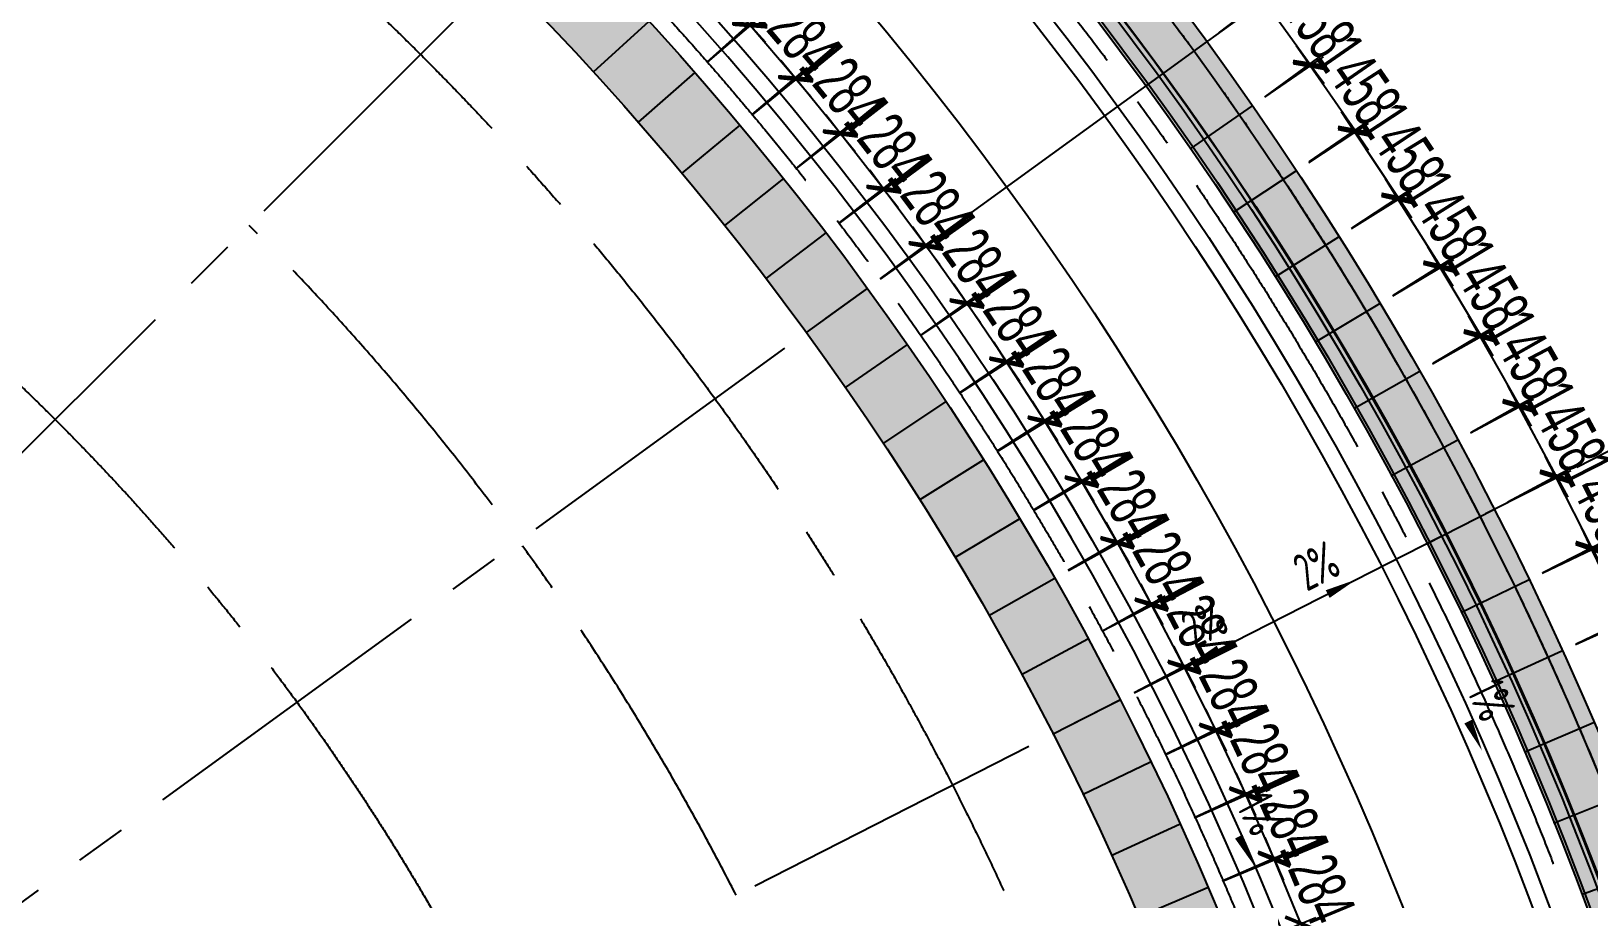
# Model space of a CAD drawing. Extents: x 104132 to 3338343, y -1228862 to 1409848.
# Drawn here: x 1791725 to 1820670, y 112763 to 128898 of the extents above; entities that cross this region are included whole.
import ezdxf

# ---------------------------------------------------------------- set-up
doc = ezdxf.new("R2010")
doc.units = 0
doc.linetypes.add('CENTER', pattern=[50.8, 31.75, -6.35, 6.35, -6.35])
doc.linetypes.add('CENTER2', pattern=[28.575, 19.05, -3.175, 3.175, -3.175])
doc.layers.get('0').update_dxf_attribs({"color": 8})
doc.layers.get('Defpoints').update_dxf_attribs({"color": 8})
for name, color, linetype in [('#幕墙线-平面', 8, 'Continuous'), ('#标注', 8, 'Continuous'), ('#轴线', 8, 'CENTER2'), ('A-ROOF-DRAN', 8, 'Continuous'), ('dim', 8, 'Continuous'), ('DIM_SYMB', 8, 'Continuous'), ('DOTE', 8, 'CENTER'), ('IEL-FINE', 8, 'Continuous'), ('分水线', 8, 'Continuous'), ('女儿墙', 8, 'Continuous'), ('落水口', 8, 'Continuous')]:
    doc.layers.add(name, color=color, linetype=linetype)
doc.styles.add('JHZX', font='jrs.shx', dxfattribs={"width": 0.6, "bigfont": 'jhz.shx'})
doc.styles.add('XD2008', font='xd-hzs.shx', dxfattribs={"width": 0.7, "bigfont": 'xd-hztxt.shx'})
doc.dimstyles.new('JZBZ-300', dxfattribs={"dimscale": 300, "dimtxt": 3, "dimasz": 1.5, "dimexe": 1, "dimexo": 1, "dimgap": 0.5, "dimtad": 1, "dimdec": 0, "dimdsep": 46, "dimtxsty": 'JHZX', "dimblk1": 'ARCHTICK', "dimblk2": 'ARCHTICK', "dimsah": 1, "dimcen": 0, "dimclrd": 1, "dimclre": 1, "dimclrt": 2, "dimadec": 3, "dimazin": 2, "dimtfac": 1, "dimtdec": 0, "dimtix": 1, "dimtmove": 0, "dimatfit": 3, "dimfxl": 1, "dimtolj": 1, "dimlwd": -1, "dimlwe": -1, "dimarcsym": 1})

# ---------------------------------------------------------------- blocks, each defined once
blk = doc.blocks.new('_ARCHTICK')
at = {"color": 0, "linetype": 'ByBlock', "const_width": 0.15}
blk.add_lwpolyline([(-0.5, -0.5), (0.5, 0.5)], dxfattribs=at)
blk = doc.blocks.new('*D18')
at = {"layer": '#标注', "color": 1, "ltscale": 300, "transparency": 16777216}
for p, q in [((626481, -107376), (630526, -104438)), ((632056, -116475), (636511, -114205))]:
    blk.add_line(p, q, dxfattribs=at)
blk.add_arc((571468, -147346), 72700, 27, 36, dxfattribs=at)
at = {"layer": 'Defpoints', "color": 0, "ltscale": 300, "transparency": 16777216}
for p in [(626238, -107553), (634428, -110996), (631789, -116611), (571468, -147346)]:
    blk.add_point(p, dxfattribs=at)
at = {"layer": '#标注', "color": 1, "ltscale": 300, "transparency": 16777216, "xscale": 450, "yscale": 450, "zscale": 450}
for p, rotation in [((630283, -104614), 126.000000000001), ((636244, -114341), 297.0000000000011)]:
    blk.add_blockref('_ARCHTICK', p, dxfattribs=dict(at, rotation=rotation))
at = {"layer": '#标注', "color": 2, "ltscale": 300, "transparency": 16777216, "insert": (633966, -109047), "char_height": 900, "attachment_point": 5, "rotation": 301.5, "style": 'JHZX'}
blk.add_mtext('\\A1;9°', dxfattribs=at)
blk = doc.blocks.new('A$C49f573b4')
at = {"layer": '女儿墙'}
for radius in [63900, 63650]:
    blk.add_circle((0, 0), radius, dxfattribs=at)
blk = doc.blocks.new('*U481')
at = {"layer": '#幕墙线-平面', "ltscale": 300}
blk.add_line((63600, -63600), (65000, -63600), dxfattribs=at)
blk = doc.blocks.new('*U482')
at = {"layer": '#幕墙线-平面'}
for p, rotation in [((865779, 88285), 36.000000000065), ((866943, 89110), 34.71428571435088), ((868125, 89910), 33.42857142863677), ((869325, 90683), 32.14285714292266), ((870542, 91428), 30.85714285720912), ((871775, 92147), 29.571428571495), ((873024, 92837), 28.28571428578087), ((874289, 93499), 27.00000000006677), ((875567, 94133), 25.71428571435264), ((876860, 94737), 24.42857142863853), ((878166, 95313), 23.14285714292442), ((879485, 95859), 21.85714285721033), ((880815, 96376), 20.57142857149621)]:
    blk.add_blockref('*U481', p, dxfattribs=dict(at, rotation=rotation))
blk = doc.blocks.new('*U483')
at = {"layer": '#幕墙线-平面', "ltscale": 300}
blk.add_line((55800, -55800), (57200, -55800), dxfattribs=at)
blk = doc.blocks.new('*U484')
at = {"layer": '#幕墙线-平面'}
for p, rotation in [((865516, 78018), 42.42857142862248), ((866450, 78852), 41.14285714290865), ((867402, 79666), 39.85714285719452), ((868372, 80457), 38.57142857148041), ((869359, 81227), 37.28571428576632), ((870364, 81974), 36.00000000005218), ((871385, 82699), 34.71428571433778), ((872422, 83400), 33.42857142862367), ((873475, 84078), 32.14285714290958), ((874543, 84733), 30.85714285719544), ((875625, 85363), 29.57142857148076), ((876721, 85968), 28.28571428576667), ((877830, 86549), 27.00000000005311), ((878952, 87105), 25.71428571433957), ((880086, 87636), 24.42857142862572), ((881232, 88141), 23.14285714291163)]:
    blk.add_blockref('*U483', p, dxfattribs=dict(at, rotation=rotation))
blk = doc.blocks.new('*D662')
at = {"layer": 'Defpoints', "color": 0, "ltscale": 300, "transparency": 16777216}
for p in [(955916, 76998), (954863, 76196), (955747, 75036)]:
    blk.add_point(p, dxfattribs=at)
at = {"layer": 'dim', "color": 1, "ltscale": 300, "transparency": 16777216}
for p, q in [((955916, 76998), (955643, 77356)), ((955102, 76378), (956155, 77179)), ((956799, 75837), (955916, 76998)), ((955986, 75218), (957038, 76019)), ((956799, 75837), (957072, 75479))]:
    blk.add_line(p, q, dxfattribs=at)
at = {"layer": 'dim', "color": 1, "ltscale": 300, "transparency": 16777216, "xscale": 450, "yscale": 450, "zscale": 450}
for p, rotation in [((955916, 76998), 307.2857142857821), ((956799, 75837), 127.2857142857821)]:
    blk.add_blockref('_ARCHTICK', p, dxfattribs=dict(at, rotation=rotation))
at = {"layer": 'dim', "color": 2, "ltscale": 300, "transparency": 16777216, "insert": (956835, 76781), "char_height": 900, "attachment_point": 5, "rotation": 307.2857, "style": 'JHZX'}
blk.add_mtext('\\A1;1458', dxfattribs=at)
blk = doc.blocks.new('*D663')
at = {"layer": 'Defpoints', "color": 0, "ltscale": 300, "transparency": 16777216}
for p in [(956804, 75804), (955734, 75026), (956591, 73846)]:
    blk.add_point(p, dxfattribs=at)
at = {"layer": 'dim', "color": 1, "ltscale": 300, "transparency": 16777216}
for p, q in [((956804, 75804), (956539, 76168)), ((955976, 75203), (957047, 75980)), ((957661, 74624), (956804, 75804)), ((956834, 74023), (957904, 74800)), ((957661, 74624), (957926, 74260))]:
    blk.add_line(p, q, dxfattribs=at)
at = {"layer": 'dim', "color": 1, "ltscale": 300, "transparency": 16777216, "xscale": 450, "yscale": 450, "zscale": 450}
for p, rotation in [((956804, 75804), 306.0000000000643), ((957661, 74624), 126.0000000000643)]:
    blk.add_blockref('_ARCHTICK', p, dxfattribs=dict(at, rotation=rotation))
at = {"layer": 'dim', "color": 2, "ltscale": 300, "transparency": 16777216, "insert": (957718, 75567), "char_height": 900, "attachment_point": 5, "rotation": 306, "style": 'JHZX'}
blk.add_mtext('\\A1;1458', dxfattribs=at)
blk = doc.blocks.new('*D664')
at = {"layer": 'Defpoints', "color": 0, "ltscale": 300, "transparency": 16777216}
for p in [(957665, 74590), (956577, 73837), (957408, 72638)]:
    blk.add_point(p, dxfattribs=at)
at = {"layer": 'dim', "color": 1, "ltscale": 300, "transparency": 16777216}
for p, q in [((956824, 74008), (957912, 74761)), ((957665, 74590), (957409, 74960)), ((958495, 73392), (957665, 74590)), ((957655, 72809), (958742, 73562)), ((958495, 73392), (958752, 73022))]:
    blk.add_line(p, q, dxfattribs=at)
at = {"layer": 'dim', "color": 1, "ltscale": 300, "transparency": 16777216, "xscale": 450, "yscale": 450, "zscale": 450}
for p, rotation in [((957665, 74590), 304.7142857143513), ((958495, 73392), 124.7142857143513)]:
    blk.add_blockref('_ARCHTICK', p, dxfattribs=dict(at, rotation=rotation))
at = {"layer": 'dim', "color": 2, "ltscale": 300, "transparency": 16777216, "insert": (958573, 74333), "char_height": 900, "attachment_point": 5, "rotation": 304.7143, "style": 'JHZX'}
blk.add_mtext('\\A1;1458', dxfattribs=at)
blk = doc.blocks.new('*D665')
at = {"layer": 'Defpoints', "color": 0, "ltscale": 300, "transparency": 16777216}
for p in [(958498, 73358), (957394, 72629), (958198, 71412)]:
    blk.add_point(p, dxfattribs=at)
at = {"layer": 'dim', "color": 1, "ltscale": 300, "transparency": 16777216}
for p, q in [((957645, 72794), (958749, 73523)), ((958498, 73358), (958251, 73734)), ((959302, 72141), (958498, 73358)), ((958448, 71577), (959552, 72306)), ((959302, 72141), (959550, 71765))]:
    blk.add_line(p, q, dxfattribs=at)
at = {"layer": 'dim', "color": 1, "ltscale": 300, "transparency": 16777216, "xscale": 450, "yscale": 450, "zscale": 450}
for p, rotation in [((958498, 73358), 303.4285714286383), ((959302, 72141), 123.4285714286383)]:
    blk.add_blockref('_ARCHTICK', p, dxfattribs=dict(at, rotation=rotation))
at = {"layer": 'dim', "color": 2, "ltscale": 300, "transparency": 16777216, "insert": (959401, 73080), "char_height": 900, "attachment_point": 5, "rotation": 303.4286, "style": 'JHZX'}
blk.add_mtext('\\A1;1458', dxfattribs=at)
blk = doc.blocks.new('*D666')
at = {"layer": 'Defpoints', "color": 0, "ltscale": 300, "transparency": 16777216}
for p in [(959304, 72107), (958184, 71403), (958960, 70168)]:
    blk.add_point(p, dxfattribs=at)
at = {"layer": 'dim', "color": 1, "ltscale": 300, "transparency": 16777216}
for p, q in [((959304, 72107), (959065, 72488)), ((958438, 71563), (959558, 72267)), ((960080, 70872), (959304, 72107)), ((959214, 70328), (960334, 71032)), ((960080, 70872), (960319, 70491))]:
    blk.add_line(p, q, dxfattribs=at)
at = {"layer": 'dim', "color": 1, "ltscale": 300, "transparency": 16777216, "xscale": 450, "yscale": 450, "zscale": 450}
for p, rotation in [((959304, 72107), 302.1428571429208), ((960080, 70872), 122.1428571429208)]:
    blk.add_blockref('_ARCHTICK', p, dxfattribs=dict(at, rotation=rotation))
at = {"layer": 'dim', "color": 2, "ltscale": 300, "transparency": 16777216, "insert": (960200, 71809), "char_height": 900, "attachment_point": 5, "rotation": 302.1429, "style": 'JHZX'}
blk.add_mtext('\\A1;1458', dxfattribs=at)
blk = doc.blocks.new('*D667')
at = {"layer": 'Defpoints', "color": 0, "ltscale": 300, "transparency": 16777216}
for p in [(960081, 70839), (958946, 70160), (959694, 68908)]:
    blk.add_point(p, dxfattribs=at)
at = {"layer": 'dim', "color": 1, "ltscale": 300, "transparency": 16777216}
for p, q in [((960081, 70839), (959851, 71225)), ((959203, 70314), (960339, 70992)), ((960830, 69587), (960081, 70839)), ((959951, 69062), (961087, 69740)), ((960830, 69587), (961060, 69200))]:
    blk.add_line(p, q, dxfattribs=at)
at = {"layer": 'dim', "color": 1, "ltscale": 300, "transparency": 16777216, "xscale": 450, "yscale": 450, "zscale": 450}
for p, rotation in [((960081, 70839), 300.8571428572115), ((960830, 69587), 120.8571428572115)]:
    blk.add_blockref('_ARCHTICK', p, dxfattribs=dict(at, rotation=rotation))
at = {"layer": 'dim', "color": 2, "ltscale": 300, "transparency": 16777216, "insert": (960971, 70520), "char_height": 900, "attachment_point": 5, "rotation": 300.8571, "style": 'JHZX'}
blk.add_mtext('\\A1;1458', dxfattribs=at)
blk = doc.blocks.new('*D668')
at = {"layer": 'Defpoints', "color": 0, "ltscale": 300, "transparency": 16777216}
for p in [(960830, 69553), (959680, 68900), (960399, 67632)]:
    blk.add_point(p, dxfattribs=at)
at = {"layer": 'dim', "color": 1, "ltscale": 300, "transparency": 16777216}
for p, q in [((960830, 69553), (960608, 69944)), ((959941, 69048), (961091, 69701)), ((961550, 68284), (960830, 69553)), ((960660, 67780), (961811, 68432)), ((961550, 68284), (961772, 67893))]:
    blk.add_line(p, q, dxfattribs=at)
at = {"layer": 'dim', "color": 1, "ltscale": 300, "transparency": 16777216, "xscale": 450, "yscale": 450, "zscale": 450}
for p, rotation in [((960830, 69553), 299.5714285714978), ((961550, 68284), 119.5714285714978)]:
    blk.add_blockref('_ARCHTICK', p, dxfattribs=dict(at, rotation=rotation))
at = {"layer": 'dim', "color": 2, "ltscale": 300, "transparency": 16777216, "insert": (961712, 69215), "char_height": 900, "attachment_point": 5, "rotation": 299.5714, "style": 'JHZX'}
blk.add_mtext('\\A1;1458', dxfattribs=at)
blk = doc.blocks.new('*D669')
at = {"layer": 'Defpoints', "color": 0, "ltscale": 300, "transparency": 16777216}
for p in [(961550, 68251), (960385, 67624), (961076, 66339)]:
    blk.add_point(p, dxfattribs=at)
at = {"layer": 'dim', "color": 1, "ltscale": 300, "transparency": 16777216}
for p, q in [((961550, 68251), (961337, 68647)), ((960649, 67766), (961814, 68393)), ((962241, 66966), (961550, 68251)), ((961340, 66482), (962505, 67109)), ((962241, 66966), (962454, 66570))]:
    blk.add_line(p, q, dxfattribs=at)
at = {"layer": 'dim', "color": 1, "ltscale": 300, "transparency": 16777216, "xscale": 450, "yscale": 450, "zscale": 450}
for p, rotation in [((961550, 68251), 298.285714285782), ((962241, 66966), 118.2857142857821)]:
    blk.add_blockref('_ARCHTICK', p, dxfattribs=dict(at, rotation=rotation))
at = {"layer": 'dim', "color": 2, "ltscale": 300, "transparency": 16777216, "insert": (962424, 67893), "char_height": 900, "attachment_point": 5, "rotation": 298.2857, "style": 'JHZX'}
blk.add_mtext('\\A1;1458', dxfattribs=at)
blk = doc.blocks.new('*D670')
at = {"layer": 'Defpoints', "color": 0, "ltscale": 300, "transparency": 16777216}
for p in [(962240, 66933), (961061, 66332), (961724, 65033)]:
    blk.add_point(p, dxfattribs=at)
at = {"layer": 'dim', "color": 1, "ltscale": 300, "transparency": 16777216}
for p, q in [((962240, 66933), (962036, 67334)), ((961329, 66468), (962508, 67069)), ((962902, 65633), (962240, 66933)), ((961991, 65169), (963170, 65769)), ((962902, 65633), (963107, 65232))]:
    blk.add_line(p, q, dxfattribs=at)
at = {"layer": 'dim', "color": 1, "ltscale": 300, "transparency": 16777216, "xscale": 450, "yscale": 450, "zscale": 450}
for p, rotation in [((962240, 66933), 297.0000000000655), ((962902, 65633), 117.0000000000655)]:
    blk.add_blockref('_ARCHTICK', p, dxfattribs=dict(at, rotation=rotation))
at = {"layer": 'dim', "color": 2, "ltscale": 300, "transparency": 16777216, "insert": (963106, 66555), "char_height": 900, "attachment_point": 5, "rotation": 297, "style": 'JHZX'}
blk.add_mtext('\\A1;1458', dxfattribs=at)
blk = doc.blocks.new('*D671')
at = {"layer": 'Defpoints', "color": 0, "ltscale": 300, "transparency": 16777216}
for p in [(962901, 65599), (961709, 65025), (962342, 63711)]:
    blk.add_point(p, dxfattribs=at)
at = {"layer": 'dim', "color": 1, "ltscale": 300, "transparency": 16777216}
for p, q in [((962901, 65599), (962706, 66005)), ((961979, 65156), (963171, 65730)), ((963534, 64285), (962901, 65599)), ((962612, 63842), (963804, 64416)), ((963534, 64285), (963729, 63880))]:
    blk.add_line(p, q, dxfattribs=at)
at = {"layer": 'dim', "color": 1, "ltscale": 300, "transparency": 16777216, "xscale": 450, "yscale": 450, "zscale": 450}
for p, rotation in [((962901, 65599), 295.7142857143533), ((963534, 64285), 115.7142857143533)]:
    blk.add_blockref('_ARCHTICK', p, dxfattribs=dict(at, rotation=rotation))
at = {"layer": 'dim', "color": 2, "ltscale": 300, "transparency": 16777216, "insert": (963758, 65203), "char_height": 900, "attachment_point": 5, "rotation": 295.7143, "style": 'JHZX'}
blk.add_mtext('\\A1;1458', dxfattribs=at)
blk = doc.blocks.new('*D672')
at = {"layer": 'Defpoints', "color": 0, "ltscale": 300, "transparency": 16777216}
for p in [(963531, 64252), (962327, 63705), (962930, 62377)]:
    blk.add_point(p, dxfattribs=at)
at = {"layer": 'dim', "color": 1, "ltscale": 300, "transparency": 16777216}
for p, q in [((963531, 64252), (963345, 64662)), ((962600, 63829), (963804, 64376)), ((964134, 62924), (963531, 64252)), ((963203, 62501), (964408, 63048)), ((964134, 62924), (964320, 62514))]:
    blk.add_line(p, q, dxfattribs=at)
at = {"layer": 'dim', "color": 1, "ltscale": 300, "transparency": 16777216, "xscale": 450, "yscale": 450, "zscale": 450}
for p, rotation in [((963531, 64252), 294.4285714286409), ((964134, 62924), 114.4285714286409)]:
    blk.add_blockref('_ARCHTICK', p, dxfattribs=dict(at, rotation=rotation))
at = {"layer": 'dim', "color": 2, "ltscale": 300, "transparency": 16777216, "insert": (964379, 63836), "char_height": 900, "attachment_point": 5, "rotation": 294.4286, "style": 'JHZX'}
blk.add_mtext('\\A1;1458', dxfattribs=at)
blk = doc.blocks.new('*D1042')
at = {"layer": '#标注', "color": 1, "ltscale": 300, "transparency": 16777216}
for p, q in [((957005, 59828), (956832, 60244)), ((956037, 59427), (957282, 59943)), ((957496, 58642), (957005, 59828)), ((956528, 58241), (957773, 58757)), ((957496, 58642), (957668, 58226))]:
    blk.add_line(p, q, dxfattribs=at)
at = {"layer": 'Defpoints', "color": 0, "ltscale": 300, "transparency": 16777216}
for p in [(957005, 59828), (955759, 59312), (956251, 58126)]:
    blk.add_point(p, dxfattribs=at)
at = {"layer": '#标注', "color": 1, "ltscale": 300, "transparency": 16777216, "xscale": 450, "yscale": 450, "zscale": 450}
for p, rotation in [((957005, 59828), 292.4999999987399), ((957496, 58642), 112.4999999987399)]:
    blk.add_blockref('_ARCHTICK', p, dxfattribs=dict(at, rotation=rotation))
at = {"layer": '#标注', "color": 2, "ltscale": 300, "transparency": 16777216, "insert": (957805, 59465), "char_height": 900, "attachment_point": 5, "rotation": 292.5, "style": 'JHZX'}
blk.add_mtext('\\A1;1284', dxfattribs=at)
blk = doc.blocks.new('*D1043')
at = {"layer": '#标注', "color": 1, "ltscale": 300, "transparency": 16777216}
for p, q in [((956475, 61030), (956294, 61442)), ((955516, 60608), (956750, 61151)), ((956993, 59856), (956475, 61030)), ((956034, 59433), (957267, 59977)), ((956993, 59856), (957174, 59444))]:
    blk.add_line(p, q, dxfattribs=at)
at = {"layer": 'Defpoints', "color": 0, "ltscale": 300, "transparency": 16777216}
for p in [(956475, 61030), (955242, 60487), (955759, 59312)]:
    blk.add_point(p, dxfattribs=at)
at = {"layer": '#标注', "color": 1, "ltscale": 300, "transparency": 16777216, "xscale": 450, "yscale": 450, "zscale": 450}
for p, rotation in [((956475, 61030), 293.7857142844569), ((956993, 59856), 113.7857142844569)]:
    blk.add_blockref('_ARCHTICK', p, dxfattribs=dict(at, rotation=rotation))
at = {"layer": '#标注', "color": 2, "ltscale": 300, "transparency": 16777216, "insert": (957283, 60685), "char_height": 900, "attachment_point": 5, "rotation": 293.7857, "style": 'JHZX'}
blk.add_mtext('\\A1;1284', dxfattribs=at)
blk = doc.blocks.new('*D1044')
at = {"layer": '#标注', "color": 1, "ltscale": 300, "transparency": 16777216}
for p, q in [((955919, 62220), (955728, 62628)), ((954970, 61776), (956190, 62347)), ((956463, 61058), (955919, 62220)), ((955514, 60614), (956734, 61185)), ((956463, 61058), (956653, 60650))]:
    blk.add_line(p, q, dxfattribs=at)
at = {"layer": 'Defpoints', "color": 0, "ltscale": 300, "transparency": 16777216}
for p in [(955919, 62220), (954698, 61649), (955242, 60487)]:
    blk.add_point(p, dxfattribs=at)
at = {"layer": '#标注', "color": 1, "ltscale": 300, "transparency": 16777216, "xscale": 450, "yscale": 450, "zscale": 450}
for p, rotation in [((955919, 62220), 295.0714285701709), ((956463, 61058), 115.0714285701709)]:
    blk.add_blockref('_ARCHTICK', p, dxfattribs=dict(at, rotation=rotation))
at = {"layer": '#标注', "color": 2, "ltscale": 300, "transparency": 16777216, "insert": (956734, 61893), "char_height": 900, "attachment_point": 5, "rotation": 295.0714, "style": 'JHZX'}
blk.add_mtext('\\A1;1284', dxfattribs=at)
blk = doc.blocks.new('*D1045')
at = {"layer": '#标注', "color": 1, "ltscale": 300, "transparency": 16777216}
for p, q in [((955336, 63398), (955136, 63801)), ((954397, 62933), (955605, 63531)), ((955906, 62248), (955336, 63398)), ((954967, 61782), (956174, 62381)), ((955906, 62248), (956105, 61844))]:
    blk.add_line(p, q, dxfattribs=at)
at = {"layer": 'Defpoints', "color": 0, "ltscale": 300, "transparency": 16777216}
for p in [(955336, 63398), (954128, 62799), (954698, 61649)]:
    blk.add_point(p, dxfattribs=at)
at = {"layer": '#标注', "color": 1, "ltscale": 300, "transparency": 16777216, "xscale": 450, "yscale": 450, "zscale": 450}
for p, rotation in [((955336, 63398), 296.3571428558842), ((955906, 62248), 116.3571428558842)]:
    blk.add_blockref('_ARCHTICK', p, dxfattribs=dict(at, rotation=rotation))
at = {"layer": '#标注', "color": 2, "ltscale": 300, "transparency": 16777216, "insert": (956158, 63089), "char_height": 900, "attachment_point": 5, "rotation": 296.3571, "style": 'JHZX'}
blk.add_mtext('\\A1;1284', dxfattribs=at)
blk = doc.blocks.new('*D841')
at = {"layer": '#标注', "color": 1, "ltscale": 300, "transparency": 16777216}
for p, q in [((954726, 64562), (954518, 64960)), ((953798, 64076), (954992, 64701)), ((955322, 63425), (954726, 64562)), ((954394, 62939), (955588, 63564)), ((955322, 63425), (955531, 63026))]:
    blk.add_line(p, q, dxfattribs=at)
at = {"layer": 'Defpoints', "color": 0, "ltscale": 300, "transparency": 16777216}
for p in [(954726, 64562), (953533, 63936), (954128, 62799)]:
    blk.add_point(p, dxfattribs=at)
at = {"layer": '#标注', "color": 1, "ltscale": 300, "transparency": 16777216, "xscale": 450, "yscale": 450, "zscale": 450}
for p, rotation in [((954726, 64562), 297.6428571416001), ((955322, 63425), 117.6428571416001)]:
    blk.add_blockref('_ARCHTICK', p, dxfattribs=dict(at, rotation=rotation))
at = {"layer": '#标注', "color": 2, "ltscale": 300, "transparency": 16777216, "insert": (955556, 64272), "char_height": 900, "attachment_point": 5, "rotation": 297.6429, "style": 'JHZX'}
blk.add_mtext('\\A1;1284', dxfattribs=at)
blk = doc.blocks.new('*D842')
at = {"layer": '#标注', "color": 1, "ltscale": 300, "transparency": 16777216}
for p, q in [((954091, 65712), (953874, 66106)), ((953174, 65205), (954354, 65857)), ((954712, 64588), (954091, 65712)), ((953795, 64081), (954975, 64733)), ((954712, 64588), (954930, 64194))]:
    blk.add_line(p, q, dxfattribs=at)
at = {"layer": 'Defpoints', "color": 0, "ltscale": 300, "transparency": 16777216}
for p in [(954091, 65712), (952912, 65060), (953533, 63936)]:
    blk.add_point(p, dxfattribs=at)
at = {"layer": '#标注', "color": 1, "ltscale": 300, "transparency": 16777216, "xscale": 450, "yscale": 450, "zscale": 450}
for p, rotation in [((954091, 65712), 298.9285714273104), ((954712, 64588), 118.9285714273104)]:
    blk.add_blockref('_ARCHTICK', p, dxfattribs=dict(at, rotation=rotation))
at = {"layer": '#标注', "color": 2, "ltscale": 300, "transparency": 16777216, "insert": (954927, 65440), "char_height": 900, "attachment_point": 5, "rotation": 298.9286, "style": 'JHZX'}
blk.add_mtext('\\A1;1284', dxfattribs=at)
blk = doc.blocks.new('*D843')
at = {"layer": '#标注', "color": 1, "ltscale": 300, "transparency": 16777216}
for p, q in [((953430, 66847), (953204, 67236)), ((952525, 66320), (953690, 66998)), ((954076, 65738), (953430, 66847)), ((953171, 65211), (954336, 65889)), ((954076, 65738), (954303, 65349))]:
    blk.add_line(p, q, dxfattribs=at)
at = {"layer": 'Defpoints', "color": 0, "ltscale": 300, "transparency": 16777216}
for p in [(953430, 66847), (952266, 66169), (952912, 65060)]:
    blk.add_point(p, dxfattribs=at)
at = {"layer": '#标注', "color": 1, "ltscale": 300, "transparency": 16777216, "xscale": 450, "yscale": 450, "zscale": 450}
for p, rotation in [((953430, 66847), 300.2142857130285), ((954076, 65738), 120.2142857130284)]:
    blk.add_blockref('_ARCHTICK', p, dxfattribs=dict(at, rotation=rotation))
at = {"layer": '#标注', "color": 2, "ltscale": 300, "transparency": 16777216, "insert": (954272, 66595), "char_height": 900, "attachment_point": 5, "rotation": 300.2143, "style": 'JHZX'}
blk.add_mtext('\\A1;1284', dxfattribs=at)
blk = doc.blocks.new('*D844')
at = {"layer": '#标注', "color": 1, "ltscale": 300, "transparency": 16777216}
for p, q in [((952744, 67968), (952509, 68351)), ((951851, 67420), (953000, 68124)), ((953415, 66873), (952744, 67968)), ((952522, 66326), (953671, 67030)), ((953415, 66873), (953650, 66489))]:
    blk.add_line(p, q, dxfattribs=at)
at = {"layer": 'Defpoints', "color": 0, "ltscale": 300, "transparency": 16777216}
for p in [(952744, 67968), (951595, 67263), (952266, 66169)]:
    blk.add_point(p, dxfattribs=at)
at = {"layer": '#标注', "color": 1, "ltscale": 300, "transparency": 16777216, "xscale": 450, "yscale": 450, "zscale": 450}
for p, rotation in [((952744, 67968), 301.4999999987404), ((953415, 66873), 121.4999999987404)]:
    blk.add_blockref('_ARCHTICK', p, dxfattribs=dict(at, rotation=rotation))
at = {"layer": '#标注', "color": 2, "ltscale": 300, "transparency": 16777216, "insert": (953591, 67734), "char_height": 900, "attachment_point": 5, "rotation": 301.5, "style": 'JHZX'}
blk.add_mtext('\\A1;1284', dxfattribs=at)
blk = doc.blocks.new('*D845')
at = {"layer": '#标注', "color": 1, "ltscale": 300, "transparency": 16777216}
for p, q in [((951152, 68505), (952285, 69235)), ((952033, 69072), (951789, 69451)), ((952728, 67993), (952033, 69072)), ((951847, 67426), (952980, 68156)), ((952728, 67993), (952972, 67615))]:
    blk.add_line(p, q, dxfattribs=at)
at = {"layer": 'Defpoints', "color": 0, "ltscale": 300, "transparency": 16777216}
for p in [(952033, 69072), (950900, 68342), (951595, 67263)]:
    blk.add_point(p, dxfattribs=at)
at = {"layer": '#标注', "color": 1, "ltscale": 300, "transparency": 16777216, "xscale": 450, "yscale": 450, "zscale": 450}
for p, rotation in [((952033, 69072), 302.7857142844548), ((952728, 67993), 122.7857142844548)]:
    blk.add_blockref('_ARCHTICK', p, dxfattribs=dict(at, rotation=rotation))
at = {"layer": '#标注', "color": 2, "ltscale": 300, "transparency": 16777216, "insert": (952885, 68858), "char_height": 900, "attachment_point": 5, "rotation": 302.7857, "style": 'JHZX'}
blk.add_mtext('\\A1;1284', dxfattribs=at)
blk = doc.blocks.new('*D846')
at = {"layer": '#标注', "color": 1, "ltscale": 300, "transparency": 16777216}
for p, q in [((951297, 70161), (951045, 70533)), ((950430, 69574), (951546, 70329)), ((952016, 69097), (951297, 70161)), ((951149, 68510), (952265, 69265)), ((952016, 69097), (952269, 68725))]:
    blk.add_line(p, q, dxfattribs=at)
at = {"layer": 'Defpoints', "color": 0, "ltscale": 300, "transparency": 16777216}
for p in [(951297, 70161), (950181, 69406), (950900, 68342)]:
    blk.add_point(p, dxfattribs=at)
at = {"layer": '#标注', "color": 1, "ltscale": 300, "transparency": 16777216, "xscale": 450, "yscale": 450, "zscale": 450}
for p, rotation in [((951297, 70161), 304.0714285701691), ((952016, 69097), 124.0714285701691)]:
    blk.add_blockref('_ARCHTICK', p, dxfattribs=dict(at, rotation=rotation))
at = {"layer": '#标注', "color": 2, "ltscale": 300, "transparency": 16777216, "insert": (952154, 69965), "char_height": 900, "attachment_point": 5, "rotation": 304.0714, "style": 'JHZX'}
blk.add_mtext('\\A1;1284', dxfattribs=at)
blk = doc.blocks.new('*D847')
at = {"layer": '#标注', "color": 1, "ltscale": 300, "transparency": 16777216}
for p, q in [((950537, 71232), (950277, 71599)), ((949683, 70626), (950782, 71406)), ((951280, 70185), (950537, 71232)), ((950426, 69579), (951525, 70359)), ((951280, 70185), (951541, 69818))]:
    blk.add_line(p, q, dxfattribs=at)
at = {"layer": 'Defpoints', "color": 0, "ltscale": 300, "transparency": 16777216}
for p in [(950537, 71232), (949438, 70452), (950181, 69406)]:
    blk.add_point(p, dxfattribs=at)
at = {"layer": '#标注', "color": 1, "ltscale": 300, "transparency": 16777216, "xscale": 450, "yscale": 450, "zscale": 450}
for p, rotation in [((950537, 71232), 305.357142855883), ((951280, 70185), 125.357142855883)]:
    blk.add_blockref('_ARCHTICK', p, dxfattribs=dict(at, rotation=rotation))
at = {"layer": '#标注', "color": 2, "ltscale": 300, "transparency": 16777216, "insert": (951398, 71056), "char_height": 900, "attachment_point": 5, "rotation": 305.3571, "style": 'JHZX'}
blk.add_mtext('\\A1;1284', dxfattribs=at)
blk = doc.blocks.new('*D848')
at = {"layer": '#标注', "color": 1, "ltscale": 300, "transparency": 16777216}
for p, q in [((948913, 71661), (949994, 72466)), ((949754, 72287), (949485, 72648)), ((950520, 71257), (949754, 72287)), ((949679, 70631), (950760, 71436)), ((950520, 71257), (950788, 70896))]:
    blk.add_line(p, q, dxfattribs=at)
at = {"layer": 'Defpoints', "color": 0, "ltscale": 300, "transparency": 16777216}
for p in [(949754, 72287), (948672, 71482), (949438, 70452)]:
    blk.add_point(p, dxfattribs=at)
at = {"layer": '#标注', "color": 1, "ltscale": 300, "transparency": 16777216, "xscale": 450, "yscale": 450, "zscale": 450}
for p, rotation in [((949754, 72287), 306.6428571415943), ((950520, 71257), 126.6428571415943)]:
    blk.add_blockref('_ARCHTICK', p, dxfattribs=dict(at, rotation=rotation))
at = {"layer": '#标注', "color": 2, "ltscale": 300, "transparency": 16777216, "insert": (950618, 72130), "char_height": 900, "attachment_point": 5, "rotation": 306.6429, "style": 'JHZX'}
blk.add_mtext('\\A1;1284', dxfattribs=at)
blk = doc.blocks.new('*D849')
at = {"layer": '#标注', "color": 1, "ltscale": 300, "transparency": 16777216}
for p, q in [((948946, 73323), (948670, 73678)), ((948120, 72679), (949183, 73508)), ((949735, 72311), (948946, 73323)), ((948909, 71667), (949972, 72495)), ((949735, 72311), (950012, 71956))]:
    blk.add_line(p, q, dxfattribs=at)
at = {"layer": 'Defpoints', "color": 0, "ltscale": 300, "transparency": 16777216}
for p in [(948946, 73323), (947883, 72495), (948672, 71482)]:
    blk.add_point(p, dxfattribs=at)
at = {"layer": '#标注', "color": 1, "ltscale": 300, "transparency": 16777216, "xscale": 450, "yscale": 450, "zscale": 450}
for p, rotation in [((948946, 73323), 307.9285714273106), ((949735, 72311), 127.9285714273106)]:
    blk.add_blockref('_ARCHTICK', p, dxfattribs=dict(at, rotation=rotation))
at = {"layer": '#标注', "color": 2, "ltscale": 300, "transparency": 16777216, "insert": (949814, 73186), "char_height": 900, "attachment_point": 5, "rotation": 307.9286, "style": 'JHZX'}
blk.add_mtext('\\A1;1284', dxfattribs=at)
blk = doc.blocks.new('*D850')
at = {"layer": '#标注', "color": 1, "ltscale": 300, "transparency": 16777216}
for p, q in [((948116, 74341), (947832, 74690)), ((947304, 73679), (948348, 74531)), ((948927, 73347), (948116, 74341)), ((948116, 72684), (949160, 73536)), ((948927, 73347), (949212, 72998))]:
    blk.add_line(p, q, dxfattribs=at)
at = {"layer": 'Defpoints', "color": 0, "ltscale": 300, "transparency": 16777216}
for p in [(948116, 74341), (947072, 73489), (947883, 72495)]:
    blk.add_point(p, dxfattribs=at)
at = {"layer": '#标注', "color": 1, "ltscale": 300, "transparency": 16777216, "xscale": 450, "yscale": 450, "zscale": 450}
for p, rotation in [((948116, 74341), 309.2142857130225), ((948927, 73347), 129.2142857130225)]:
    blk.add_blockref('_ARCHTICK', p, dxfattribs=dict(at, rotation=rotation))
at = {"layer": '#标注', "color": 2, "ltscale": 300, "transparency": 16777216, "insert": (948987, 74223), "char_height": 900, "attachment_point": 5, "rotation": 309.2143, "style": 'JHZX'}
blk.add_mtext('\\A1;1284', dxfattribs=at)
blk = doc.blocks.new('*D851')
at = {"layer": '#标注', "color": 1, "ltscale": 300, "transparency": 16777216}
for p, q in [((947263, 75340), (946971, 75683)), ((946466, 74660), (947491, 75535)), ((948097, 74364), (947263, 75340)), ((947300, 73684), (948325, 74559)), ((948097, 74364), (948389, 74022))]:
    blk.add_line(p, q, dxfattribs=at)
at = {"layer": 'Defpoints', "color": 0, "ltscale": 300, "transparency": 16777216}
for p in [(947263, 75340), (946238, 74465), (947072, 73489)]:
    blk.add_point(p, dxfattribs=at)
at = {"layer": '#标注', "color": 1, "ltscale": 300, "transparency": 16777216, "xscale": 450, "yscale": 450, "zscale": 450}
for p, rotation in [((947263, 75340), 310.4999999987357), ((948097, 74364), 130.4999999987357)]:
    blk.add_blockref('_ARCHTICK', p, dxfattribs=dict(at, rotation=rotation))
at = {"layer": '#标注', "color": 2, "ltscale": 300, "transparency": 16777216, "insert": (948136, 75242), "char_height": 900, "attachment_point": 5, "rotation": 310.5, "style": 'JHZX'}
blk.add_mtext('\\A1;1284', dxfattribs=at)
blk = doc.blocks.new('*D852')
at = {"layer": '#标注', "color": 1, "ltscale": 300, "transparency": 16777216}
for p, q in [((945607, 75622), (946612, 76520)), ((946388, 76320), (946088, 76656)), ((947243, 75363), (946388, 76320)), ((946462, 74665), (947467, 75563)), ((947243, 75363), (947543, 75028))]:
    blk.add_line(p, q, dxfattribs=at)
at = {"layer": 'Defpoints', "color": 0, "ltscale": 300, "transparency": 16777216}
for p in [(946388, 76320), (945383, 75422), (946238, 74465)]:
    blk.add_point(p, dxfattribs=at)
at = {"layer": '#标注', "color": 1, "ltscale": 300, "transparency": 16777216, "xscale": 450, "yscale": 450, "zscale": 450}
for p, rotation in [((946388, 76320), 311.7857142844512), ((947243, 75363), 131.7857142844512)]:
    blk.add_blockref('_ARCHTICK', p, dxfattribs=dict(at, rotation=rotation))
at = {"layer": '#标注', "color": 2, "ltscale": 300, "transparency": 16777216, "insert": (947263, 76242), "char_height": 900, "attachment_point": 5, "rotation": 311.7857, "style": 'JHZX'}
blk.add_mtext('\\A1;1284', dxfattribs=at)
blk = doc.blocks.new('轴网20240313')
at = {"layer": '#标注', "ltscale": 300}
blk.add_circle((571467.9, -147345.9), 64700, dxfattribs=at)
at = {"layer": '#轴线', "ltscale": 300}
for p, q in [((582286.6, -136527.2), (619339, -99474.8)), ((583845.8, -138352.8), (626238.3, -107552.8)), ((585100.3, -140399.8), (631789, -116610.7))]:
    blk.add_line(p, q, dxfattribs=at)
for radius in [64700, 63300, 57500, 53700, 44100, 34500]:
    blk.add_circle((571467.9, -147345.9), radius, dxfattribs=at)
blk.add_arc((571467.9, -147345.9), 49200, 27, 45, dxfattribs=at)
at = {"layer": '#标注', "ltscale": 300}
dim = blk.add_angular_dim_3p(base=(634427.9, -110995.9), center=(571467.9, -147345.9), p1=(631789, -116610.7), p2=(626238.3, -107552.8), dimstyle='JZBZ-300', dxfattribs=at)
dim.commit()
dim.dimension.update_dxf_attribs({"geometry": '*D18', "text_midpoint": (633966.4, -109046.7)})
blk = doc.blocks.new('ERTQWE')
at = {"layer": '#标注', "ltscale": 300}
for p1, p2, distance, picture, middle in [((946238.2, 74465.2), (945382.9, 75422.2), -1347.8, '*D852', (947262.9, 76241.6)), ((947071.8, 73489.1), (946238.2, 74465.2), -1347.8, '*D851', (948136.1, 75242.1)), ((947883.2446, 72494.6753), (947071.7629, 73489.1437), -1347.78, '*D850', (948986.6181, 74223.3399)), ((948672.2, 71482.2), (947883.2, 72494.7), -1347.8, '*D849', (949814.1, 73185.7)), ((949438.3, 70452.4), (948672.2, 71482.2), -1347.8, '*D848', (950618.1, 72129.8)), ((950181, 69405.6), (949438.3, 70452.4), -1347.8, '*D847', (951398.2, 71056.1)), ((950900.1, 68342.4), (950181, 69405.6), -1347.8, '*D846', (952154, 69965.2)), ((951595.1, 67263.3), (950900.1, 68342.4), -1347.8, '*D845', (952885.1, 68857.5)), ((952265.8, 66168.9), (951595.1, 67263.3), -1347.8, '*D844', (953591.2, 67733.8)), ((952911.7, 65059.7), (952265.8, 66168.9), -1347.8, '*D843', (954271.9, 66594.5)), ((953532.5, 63936.3), (952911.7, 65059.7), -1347.8, '*D842', (954926.9, 65440.2)), ((954128.1, 62799.3), (953532.5, 63936.3), -1347.8, '*D841', (955555.8, 64271.5)), ((954697.9, 61649.2), (954128.1, 62799.3), -1347.8, '*D1045', (956158.3, 63089)), ((955241.8, 60486.6), (954697.9, 61649.2), -1347.8, '*D1044', (956734.1, 61893.3)), ((955759.5, 59312.1), (955241.8, 60486.6), -1347.8, '*D1043', (957283, 60684.9)), ((956250.7, 58126.3), (955759.5, 59312.1), -1347.8, '*D1042', (957804.6, 59464.6))]:
    dim = blk.add_aligned_dim(p1=p1, p2=p2, distance=distance, dimstyle='JZBZ-300', dxfattribs=at)
    dim.commit()
    dim.dimension.update_dxf_attribs({"geometry": picture, "text_midpoint": middle})
at = {"layer": 'dim', "ltscale": 300}
for p1, p2, picture, middle in [((955746.9, 75035.9), (954863.4, 76196.2), '*D662', (956835.1, 76780.9)), ((956590.9, 73846.4), (955733.7, 75026.3), '*D663', (957718, 75566.6)), ((957408, 72638.2), (956577.4, 73837), '*D664', (958573.4, 74332.7)), ((958197.8, 71412), (957394.3, 72629.2), '*D665', (959400.9, 73080)), ((958959.9, 70168.4), (958183.9, 71403.3), '*D666', (960200.1, 71808.9)), ((959693.8, 68908.1), (958945.8, 70160), '*D667', (960970.6, 70520.3)), ((960399.4, 67631.5), (959679.6, 68900), '*D668', (961711.9, 69214.7)), ((961076, 66339.5), (960384.9, 67623.8), '*D669', (962423.8, 67892.9)), ((961723.6, 65032.6), (961061.5, 66332.1), '*D670', (963105.9, 66555.3)), ((962341.6, 63711.5), (961708.8, 65025.5), '*D671', (963757.7, 65202.8)), ((962929.9, 62376.9), (962326.7, 63704.7), '*D672', (964379.1, 63836))]:
    dim = blk.add_aligned_dim(p1=p1, p2=p2, distance=-1322.9, dimstyle='JZBZ-300', dxfattribs=at)
    dim.commit()
    dim.dimension.update_dxf_attribs({"geometry": picture, "text_midpoint": middle})
blk = doc.blocks.new('QWEDSG')
at = {"layer": 'IEL-FINE', "ltscale": 300}
h = blk.add_hatch(dxfattribs=at)
h.set_pattern_fill('DOTS', color=256, scale=200)
h.set_pattern_definition([(0, (838162.48, -28168.94), (158.75, 317.5), [0, -317.5])])
edge = h.paths.add_edge_path(flags=17)
edge.add_arc((903162, 36831), 63600, 0, 360)
edge = h.paths.add_edge_path()
edge.add_arc((903162, 36831), 65000, 0, 360)
h = blk.add_hatch(dxfattribs=at)
h.set_pattern_fill('DOTS', color=256, scale=200)
h.set_pattern_definition([(0, (845962.48, -20368.94), (158.75, 317.5), [0, -317.5])])
edge = h.paths.add_edge_path(flags=17)
edge.add_arc((903162, 36831), 55800, 0, 360)
edge = h.paths.add_edge_path()
edge.add_arc((903162, 36831), 57200, 0, 360)
at = {"layer": '#幕墙线-平面'}
for radius in [65000, 64000, 63600, 57200, 55800]:
    blk.add_circle((903162, 36831), radius, dxfattribs=at)
for name in ['ERTQWE', '*U482', '*U484']:
    blk.add_blockref(name, (0, 0), dxfattribs=at)

msp = doc.modelspace()

# ---------------------------------------------------------------- linework, layer by layer
at = {"layer": 'A-ROOF-DRAN'}
for radius in [62950, 62650, 58150]:
    msp.add_circle((1760988, 90493), radius, dxfattribs=at)
for start, end in [(71.70287, 331.36515), (331.36515, 71.40574)]:
    msp.add_arc((1760988, 90493), 57850, start, end, dxfattribs=at)
at = {"layer": 'DIM_SYMB'}
for points in [[(1815339, 118187, 0, 0, 0), (1816352, 118703, 0, 160, 0), (1815817, 118430, 0, 0, 0)], [(1814270, 117642, 0, 0, 0), (1813257, 117126, 0, 160, 0), (1813791, 117398, 0, 0, 0)], [(1817998, 116960, 0, 0, 0), (1818687, 115517, 0, 160, 0), (1818428, 116059, 0, 0, 0)], [(1813703, 114805, 0, 0, 0), (1814446, 113390, 0, 160, 0), (1814167, 113921, 0, 0, 0)]]:
    msp.add_lwpolyline(points, format="xyseb", dxfattribs=at)
at = {"layer": '分水线'}
for points in [[(1811672, 127318), (1811915, 127494)], [(1807789, 124497), (1808032, 124673)]]:
    msp.add_lwpolyline(points, dxfattribs=at)
msp.add_circle((1760988, 90493), 60400, dxfattribs=at)
at = {"layer": '落水口'}
msp.add_arc((1761055, 90471), 63950, 296.9552, 117.0448, dxfattribs=at)

# ---------------------------------------------------------------- block references
at = {"layer": '#幕墙线-平面'}
msp.add_blockref('QWEDSG', (857825, 53662), dxfattribs=at)
at = {"layer": '#幕墙线-平面', "ltscale": 300}
msp.add_blockref('A$C49f573b4', (1760988, 90493), dxfattribs=at)
at = {"layer": 'DOTE'}
msp.add_blockref('轴网20240313', (1189520, 237839), dxfattribs=at)

# ---------------------------------------------------------------- texts
at = {"layer": 'DIM_SYMB', "style": 'XD2008', "width": 0.7}
for s, rotation, p in [('2%%%', 27, (1815431, 118469)), ('2%%%', 27, (1813349, 117408)), ('1%%%', 295.5634, (1818394, 116618)), ('1%%%', 297.719, (1814111, 114479))]:
    msp.add_text(s, height=700, rotation=rotation, dxfattribs=at).set_placement(p)

doc.saveas('drawing.dxf')
